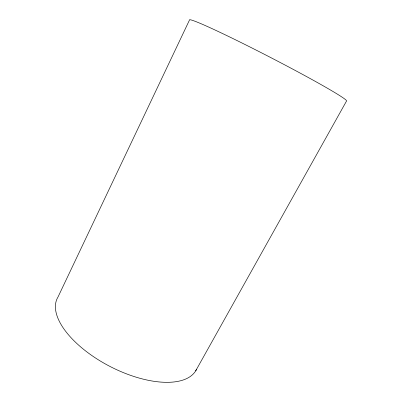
<?xml version="1.0" encoding="UTF-8"?>
<svg xmlns="http://www.w3.org/2000/svg" width="402" height="402" viewBox="0 0 402 402"><rect width="100%" height="100%" fill="white"/><g stroke="black" fill="none" stroke-linecap="round" stroke-linejoin="round"><path stroke-width="0.6" d="M195.668 370.885L346.594 100.912A88.415 3.789 27.3 0 0 266.978 55.637A88.415 3.789 27.3 0 0 189.458 20.105L58.034 296.942A78.159 36.657 27.3 0 0 109.319 366.091A78.159 36.657 27.3 0 0 196.538 369.297"/></g></svg>
